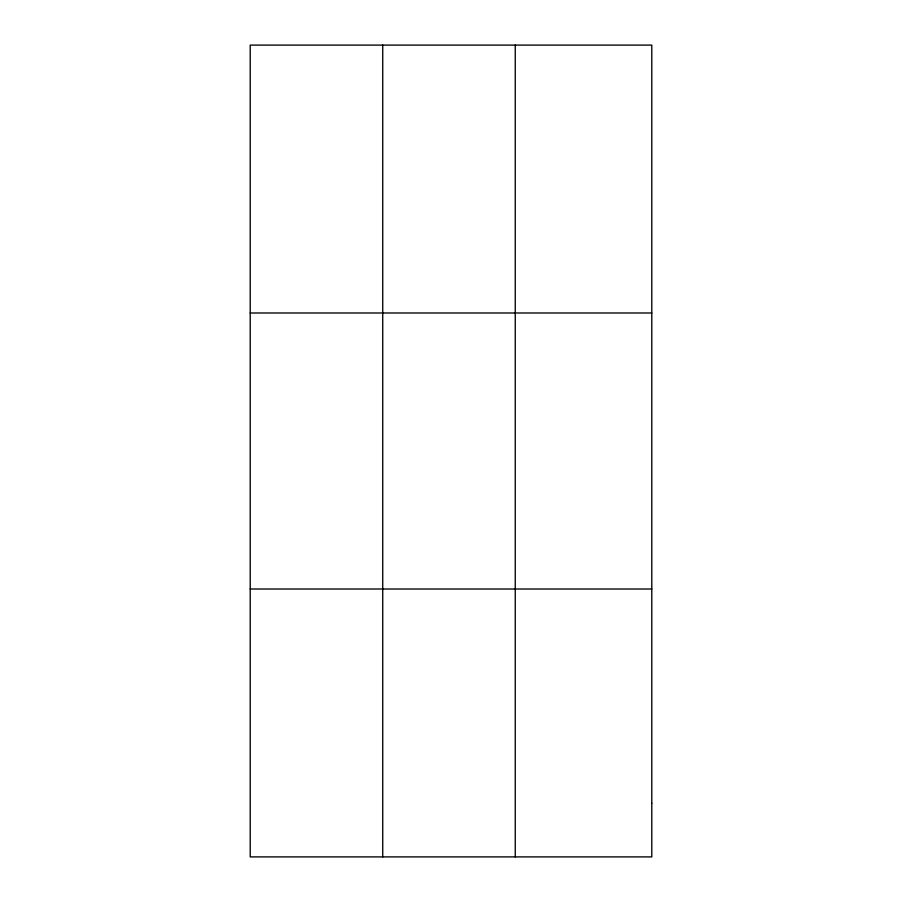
<?xml version="1.0" encoding="UTF-8"?>
<svg xmlns="http://www.w3.org/2000/svg" width="902" height="902" viewBox="0 0 902 902"><rect width="100%" height="100%" fill="white"/><g stroke="black" fill="none" stroke-linecap="round" stroke-linejoin="round"><path stroke-width="1.35" d="M382.73 45.1L382.73 856.9M515.256 45.1L515.256 856.9M250.215 312.994L651.785 312.994M250.215 589.006L651.785 589.006M651.785 803.321L651.785 856.9L250.215 856.9L250.215 45.1L651.785 45.1L651.785 803.321"/></g></svg>
